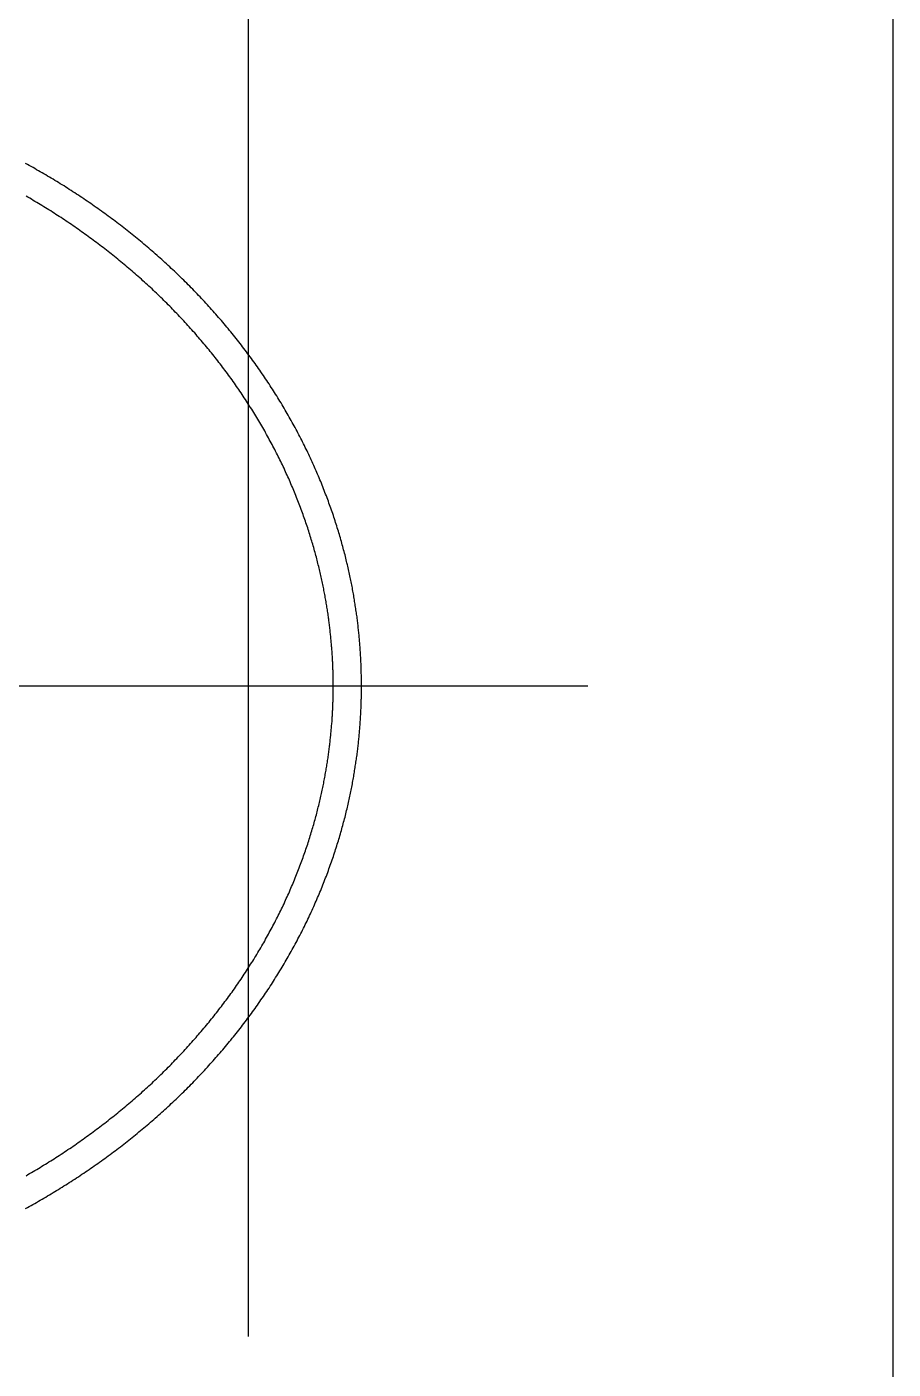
# Model space of a CAD drawing. Extents: x -46.7 to 49, y -47.1 to 16.5.
# Drawn here: x 41.37 to 49.03, y -6.04 to 5.83 of the extents above; entities that cross this region are included whole.
import ezdxf

# ---------------------------------------------------------------- set-up
doc = ezdxf.new("R2010")
doc.units = 0
doc.linetypes.add('CENTER', pattern=[50.8, 31.75, -6.35, 6.35, -6.35])
doc.linetypes.add('DASHED', pattern=[19.05, 12.7, -6.35])
doc.layers.get('0').update_dxf_attribs({"linetype": 'CONTINUOUS'})
doc.layers.add('CENTER', color=1, linetype='CENTER')

msp = doc.modelspace()

# ---------------------------------------------------------------- linework, layer by layer
at = {"color": 3, "linetype": 'DASHED'}
msp.add_line((43.332, -24.8), (43.332, 8.2), dxfattribs=at)
at = {"color": 7, "linetype": 'CONTINUOUS'}
msp.add_line((49.032, -8), (49.032, 8), dxfattribs=at)
at = {"color": 7}
for points in [[(44.332, 0, 0), (44.332, 0.011, 0), (44.332, 0.022, 0), (44.332, 0.033, 0), (44.331, 0.044, 0), (44.331, 0.055, 0), (44.331, 0.066, 0), (44.331, 0.077, 0), (44.331, 0.088, 0), (44.331, 0.099, 0), (44.33, 0.11, 0), (44.33, 0.121, 0), (44.33, 0.132, 0), (44.33, 0.143, 0), (44.329, 0.154, 0), (44.329, 0.166, 0), (44.328, 0.177, 0), (44.328, 0.188, 0), (44.328, 0.199, 0), (44.327, 0.21, 0), (44.327, 0.222, 0), (44.326, 0.233, 0), (44.325, 0.244, 0), (44.325, 0.256, 0), (44.324, 0.267, 0), (44.324, 0.278, 0), (44.323, 0.29, 0), (44.322, 0.301, 0), (44.321, 0.313, 0), (44.321, 0.324, 0), (44.32, 0.336, 0), (44.319, 0.347, 0), (44.318, 0.359, 0), (44.317, 0.37, 0), (44.316, 0.382, 0), (44.315, 0.394, 0), (44.314, 0.405, 0), (44.313, 0.417, 0), (44.312, 0.429, 0), (44.311, 0.441, 0), (44.31, 0.453, 0), (44.309, 0.464, 0), (44.307, 0.476, 0), (44.306, 0.488, 0), (44.305, 0.5, 0), (44.303, 0.512, 0), (44.302, 0.524, 0), (44.301, 0.536, 0), (44.299, 0.548, 0), (44.298, 0.561, 0), (44.296, 0.573, 0), (44.295, 0.585, 0), (44.293, 0.597, 0), (44.292, 0.61, 0), (44.29, 0.622, 0), (44.288, 0.634, 0), (44.287, 0.647, 0), (44.285, 0.659, 0), (44.283, 0.672, 0), (44.281, 0.684, 0), (44.279, 0.697, 0), (44.277, 0.71, 0), (44.275, 0.723, 0), (44.273, 0.735, 0), (44.271, 0.748, 0), (44.269, 0.761, 0), (44.267, 0.774, 0), (44.265, 0.787, 0), (44.263, 0.8, 0), (44.26, 0.813, 0), (44.258, 0.826, 0), (44.256, 0.839, 0), (44.253, 0.853, 0), (44.251, 0.866, 0), (44.248, 0.879, 0), (44.245, 0.893, 0), (44.243, 0.906, 0), (44.24, 0.92, 0), (44.237, 0.933, 0), (44.235, 0.947, 0), (44.232, 0.96, 0), (44.229, 0.974, 0), (44.226, 0.988, 0), (44.223, 1.002, 0), (44.22, 1.016, 0), (44.217, 1.03, 0), (44.214, 1.044, 0), (44.21, 1.058, 0), (44.207, 1.072, 0), (44.203, 1.087, 0), (44.2, 1.101, 0), (44.197, 1.115, 0), (44.193, 1.13, 0), (44.189, 1.144, 0), (44.186, 1.159, 0), (44.182, 1.174, 0), (44.178, 1.188, 0), (44.174, 1.203, 0), (44.17, 1.218, 0), (44.166, 1.233, 0), (44.162, 1.248, 0), (44.158, 1.262, 0), (44.154, 1.277, 0), (44.15, 1.292, 0), (44.145, 1.308, 0), (44.141, 1.323, 0), (44.136, 1.338, 0), (44.132, 1.353, 0), (44.127, 1.368, 0), (44.123, 1.384, 0), (44.118, 1.399, 0), (44.113, 1.414, 0), (44.108, 1.43, 0), (44.103, 1.445, 0), (44.098, 1.46, 0), (44.093, 1.476, 0), (44.088, 1.491, 0), (44.083, 1.507, 0), (44.078, 1.523, 0), (44.072, 1.538, 0), (44.067, 1.554, 0), (44.061, 1.57, 0), (44.056, 1.585, 0), (44.05, 1.601, 0), (44.044, 1.617, 0), (44.039, 1.632, 0), (44.033, 1.648, 0), (44.027, 1.664, 0), (44.021, 1.68, 0), (44.015, 1.696, 0), (44.009, 1.711, 0), (44.003, 1.727, 0), (43.996, 1.743, 0), (43.99, 1.759, 0), (43.984, 1.775, 0), (43.977, 1.791, 0), (43.971, 1.807, 0), (43.964, 1.823, 0), (43.958, 1.839, 0), (43.951, 1.855, 0), (43.944, 1.871, 0), (43.937, 1.886, 0), (43.931, 1.902, 0), (43.923, 1.918, 0), (43.916, 1.934, 0), (43.909, 1.95, 0), (43.902, 1.966, 0), (43.895, 1.982, 0), (43.888, 1.998, 0), (43.88, 2.014, 0), (43.873, 2.03, 0), (43.865, 2.046, 0), (43.858, 2.062, 0), (43.85, 2.078, 0), (43.842, 2.093, 0), (43.835, 2.109, 0), (43.827, 2.125, 0), (43.819, 2.141, 0), (43.811, 2.157, 0), (43.803, 2.173, 0), (43.795, 2.188, 0), (43.787, 2.204, 0), (43.779, 2.22, 0), (43.77, 2.236, 0), (43.762, 2.252, 0), (43.754, 2.267, 0), (43.745, 2.283, 0), (43.737, 2.299, 0), (43.728, 2.314, 0), (43.719, 2.33, 0), (43.711, 2.346, 0), (43.702, 2.361, 0), (43.693, 2.377, 0), (43.684, 2.393, 0), (43.675, 2.408, 0), (43.666, 2.424, 0), (43.657, 2.439, 0), (43.648, 2.455, 0), (43.639, 2.47, 0), (43.63, 2.486, 0), (43.621, 2.501, 0), (43.611, 2.517, 0), (43.602, 2.532, 0), (43.593, 2.547, 0), (43.583, 2.563, 0), (43.573, 2.578, 0), (43.564, 2.593, 0), (43.554, 2.609, 0), (43.544, 2.624, 0), (43.534, 2.639, 0), (43.525, 2.654, 0), (43.515, 2.67, 0), (43.505, 2.685, 0), (43.495, 2.7, 0), (43.484, 2.715, 0), (43.474, 2.73, 0), (43.464, 2.745, 0), (43.454, 2.76, 0), (43.443, 2.775, 0), (43.433, 2.79, 0), (43.422, 2.805, 0), (43.412, 2.82, 0), (43.401, 2.835, 0), (43.391, 2.85, 0), (43.38, 2.865, 0), (43.369, 2.88, 0), (43.358, 2.895, 0), (43.347, 2.91, 0), (43.337, 2.925, 0), (43.325, 2.939, 0), (43.314, 2.954, 0), (43.303, 2.969, 0), (43.292, 2.983, 0), (43.281, 2.998, 0), (43.27, 3.013, 0), (43.258, 3.027, 0), (43.247, 3.042, 0), (43.235, 3.057, 0), (43.224, 3.071, 0), (43.212, 3.086, 0), (43.201, 3.1, 0), (43.189, 3.114, 0), (43.177, 3.129, 0), (43.166, 3.143, 0), (43.154, 3.158, 0), (43.142, 3.172, 0), (43.13, 3.186, 0), (43.118, 3.2, 0), (43.106, 3.215, 0), (43.094, 3.229, 0), (43.081, 3.243, 0), (43.069, 3.257, 0), (43.057, 3.271, 0), (43.045, 3.285, 0), (43.032, 3.299, 0), (43.02, 3.313, 0), (43.007, 3.327, 0), (42.995, 3.341, 0), (42.982, 3.355, 0), (42.969, 3.369, 0), (42.957, 3.383, 0), (42.944, 3.397, 0), (42.931, 3.41, 0), (42.918, 3.424, 0), (42.905, 3.438, 0), (42.892, 3.452, 0), (42.879, 3.465, 0), (42.866, 3.479, 0), (42.853, 3.492, 0), (42.84, 3.506, 0), (42.827, 3.519, 0), (42.813, 3.533, 0), (42.8, 3.546, 0), (42.787, 3.56, 0), (42.773, 3.573, 0), (42.76, 3.586, 0), (42.746, 3.599, 0), (42.733, 3.613, 0), (42.719, 3.626, 0), (42.706, 3.639, 0), (42.692, 3.652, 0), (42.678, 3.665, 0), (42.664, 3.678, 0), (42.65, 3.691, 0), (42.636, 3.704, 0), (42.623, 3.717, 0), (42.608, 3.73, 0), (42.594, 3.743, 0), (42.58, 3.755, 0), (42.566, 3.768, 0), (42.552, 3.781, 0), (42.538, 3.794, 0), (42.524, 3.806, 0), (42.509, 3.819, 0), (42.495, 3.831, 0), (42.481, 3.844, 0), (42.466, 3.856, 0), (42.452, 3.869, 0), (42.437, 3.881, 0), (42.423, 3.893, 0), (42.408, 3.906, 0), (42.394, 3.918, 0), (42.379, 3.93, 0), (42.364, 3.942, 0), (42.349, 3.954, 0), (42.335, 3.966, 0), (42.32, 3.978, 0), (42.305, 3.99, 0), (42.29, 4.002, 0), (42.275, 4.014, 0), (42.26, 4.026, 0), (42.245, 4.037, 0), (42.23, 4.049, 0), (42.215, 4.061, 0), (42.2, 4.073, 0), (42.185, 4.084, 0), (42.17, 4.096, 0), (42.155, 4.107, 0), (42.139, 4.119, 0), (42.124, 4.13, 0), (42.109, 4.141, 0), (42.093, 4.153, 0), (42.078, 4.164, 0), (42.063, 4.175, 0), (42.047, 4.186, 0), (42.032, 4.197, 0), (42.017, 4.208, 0), (42.001, 4.219, 0), (41.986, 4.23, 0), (41.97, 4.241, 0), (41.954, 4.252, 0), (41.939, 4.263, 0), (41.923, 4.274, 0), (41.907, 4.284, 0), (41.892, 4.295, 0), (41.876, 4.306, 0), (41.86, 4.316, 0), (41.844, 4.327, 0), (41.829, 4.337, 0), (41.813, 4.348, 0), (41.797, 4.358, 0), (41.781, 4.368, 0), (41.765, 4.379, 0), (41.749, 4.389, 0), (41.733, 4.399, 0), (41.718, 4.409, 0), (41.702, 4.419, 0), (41.685, 4.429, 0), (41.669, 4.439, 0), (41.654, 4.449, 0), (41.638, 4.459, 0), (41.621, 4.468, 0), (41.605, 4.478, 0), (41.589, 4.488, 0), (41.573, 4.497, 0), (41.557, 4.507, 0), (41.541, 4.517, 0), (41.525, 4.526, 0), (41.509, 4.535, 0), (41.492, 4.545, 0), (41.476, 4.554, 0), (41.46, 4.563, 0), (41.444, 4.573, 0), (41.428, 4.582, 0), (41.411, 4.591, 0), (41.395, 4.6, 0), (41.379, 4.609, 0), (41.362, 4.618, 0)], [(44.082, 0, 0), (44.082, 0.01, 0), (44.082, 0.021, 0), (44.082, 0.031, 0), (44.081, 0.041, 0), (44.081, 0.052, 0), (44.081, 0.062, 0), (44.081, 0.073, 0), (44.081, 0.083, 0), (44.081, 0.094, 0), (44.081, 0.104, 0), (44.08, 0.115, 0), (44.08, 0.125, 0), (44.08, 0.136, 0), (44.079, 0.146, 0), (44.079, 0.157, 0), (44.079, 0.167, 0), (44.078, 0.178, 0), (44.078, 0.188, 0), (44.077, 0.199, 0), (44.077, 0.21, 0), (44.076, 0.22, 0), (44.076, 0.231, 0), (44.075, 0.242, 0), (44.075, 0.253, 0), (44.074, 0.263, 0), (44.073, 0.274, 0), (44.073, 0.285, 0), (44.072, 0.296, 0), (44.071, 0.307, 0), (44.07, 0.318, 0), (44.069, 0.329, 0), (44.069, 0.34, 0), (44.068, 0.35, 0), (44.067, 0.362, 0), (44.066, 0.373, 0), (44.065, 0.384, 0), (44.064, 0.395, 0), (44.063, 0.406, 0), (44.062, 0.417, 0), (44.061, 0.428, 0), (44.06, 0.439, 0), (44.059, 0.451, 0), (44.057, 0.462, 0), (44.056, 0.473, 0), (44.055, 0.485, 0), (44.054, 0.496, 0), (44.052, 0.508, 0), (44.051, 0.519, 0), (44.05, 0.531, 0), (44.048, 0.542, 0), (44.047, 0.554, 0), (44.045, 0.565, 0), (44.044, 0.577, 0), (44.042, 0.589, 0), (44.041, 0.6, 0), (44.039, 0.612, 0), (44.037, 0.624, 0), (44.036, 0.636, 0), (44.034, 0.648, 0), (44.032, 0.66, 0), (44.03, 0.672, 0), (44.028, 0.684, 0), (44.026, 0.696, 0), (44.025, 0.708, 0), (44.023, 0.72, 0), (44.02, 0.732, 0), (44.018, 0.745, 0), (44.016, 0.757, 0), (44.014, 0.769, 0), (44.012, 0.782, 0), (44.01, 0.794, 0), (44.007, 0.807, 0), (44.005, 0.82, 0), (44.003, 0.832, 0), (44, 0.845, 0), (43.998, 0.858, 0), (43.995, 0.87, 0), (43.992, 0.883, 0), (43.99, 0.896, 0), (43.987, 0.909, 0), (43.984, 0.922, 0), (43.982, 0.935, 0), (43.979, 0.949, 0), (43.976, 0.962, 0), (43.973, 0.975, 0), (43.97, 0.988, 0), (43.967, 1.002, 0), (43.964, 1.015, 0), (43.96, 1.029, 0), (43.957, 1.042, 0), (43.954, 1.056, 0), (43.95, 1.07, 0), (43.947, 1.083, 0), (43.944, 1.097, 0), (43.94, 1.111, 0), (43.936, 1.125, 0), (43.933, 1.139, 0), (43.929, 1.153, 0), (43.925, 1.167, 0), (43.921, 1.181, 0), (43.917, 1.195, 0), (43.913, 1.21, 0), (43.909, 1.224, 0), (43.905, 1.238, 0), (43.901, 1.252, 0), (43.897, 1.267, 0), (43.892, 1.281, 0), (43.888, 1.296, 0), (43.884, 1.31, 0), (43.879, 1.325, 0), (43.875, 1.339, 0), (43.87, 1.354, 0), (43.865, 1.368, 0), (43.861, 1.383, 0), (43.856, 1.398, 0), (43.851, 1.413, 0), (43.846, 1.427, 0), (43.841, 1.442, 0), (43.836, 1.457, 0), (43.831, 1.472, 0), (43.825, 1.487, 0), (43.82, 1.501, 0), (43.815, 1.516, 0), (43.809, 1.531, 0), (43.804, 1.546, 0), (43.798, 1.561, 0), (43.793, 1.576, 0), (43.787, 1.591, 0), (43.782, 1.606, 0), (43.776, 1.621, 0), (43.77, 1.636, 0), (43.764, 1.651, 0), (43.758, 1.666, 0), (43.752, 1.682, 0), (43.746, 1.697, 0), (43.74, 1.712, 0), (43.733, 1.727, 0), (43.727, 1.742, 0), (43.721, 1.757, 0), (43.714, 1.772, 0), (43.708, 1.787, 0), (43.701, 1.803, 0), (43.695, 1.818, 0), (43.688, 1.833, 0), (43.681, 1.848, 0), (43.674, 1.863, 0), (43.667, 1.878, 0), (43.661, 1.893, 0), (43.654, 1.908, 0), (43.647, 1.924, 0), (43.639, 1.939, 0), (43.632, 1.954, 0), (43.625, 1.969, 0), (43.618, 1.984, 0), (43.61, 1.999, 0), (43.603, 2.014, 0), (43.595, 2.029, 0), (43.588, 2.044, 0), (43.58, 2.059, 0), (43.572, 2.074, 0), (43.565, 2.089, 0), (43.557, 2.104, 0), (43.549, 2.119, 0), (43.541, 2.134, 0), (43.533, 2.149, 0), (43.525, 2.164, 0), (43.517, 2.179, 0), (43.509, 2.194, 0), (43.501, 2.209, 0), (43.492, 2.224, 0), (43.484, 2.239, 0), (43.476, 2.254, 0), (43.467, 2.269, 0), (43.459, 2.283, 0), (43.45, 2.298, 0), (43.442, 2.313, 0), (43.433, 2.328, 0), (43.424, 2.343, 0), (43.416, 2.357, 0), (43.407, 2.372, 0), (43.398, 2.387, 0), (43.389, 2.401, 0), (43.38, 2.416, 0), (43.371, 2.431, 0), (43.362, 2.445, 0), (43.352, 2.46, 0), (43.343, 2.474, 0), (43.334, 2.489, 0), (43.325, 2.503, 0), (43.315, 2.518, 0), (43.306, 2.532, 0), (43.296, 2.547, 0), (43.286, 2.561, 0), (43.277, 2.576, 0), (43.267, 2.59, 0), (43.257, 2.605, 0), (43.248, 2.619, 0), (43.238, 2.633, 0), (43.228, 2.648, 0), (43.218, 2.662, 0), (43.208, 2.676, 0), (43.197, 2.691, 0), (43.187, 2.705, 0), (43.177, 2.719, 0), (43.167, 2.733, 0), (43.157, 2.747, 0), (43.146, 2.761, 0), (43.136, 2.776, 0), (43.125, 2.79, 0), (43.115, 2.804, 0), (43.104, 2.818, 0), (43.093, 2.832, 0), (43.083, 2.846, 0), (43.072, 2.86, 0), (43.061, 2.874, 0), (43.05, 2.888, 0), (43.039, 2.902, 0), (43.028, 2.915, 0), (43.017, 2.929, 0), (43.006, 2.943, 0), (42.995, 2.957, 0), (42.984, 2.971, 0), (42.972, 2.984, 0), (42.961, 2.998, 0), (42.95, 3.012, 0), (42.938, 3.025, 0), (42.927, 3.039, 0), (42.915, 3.053, 0), (42.904, 3.066, 0), (42.892, 3.08, 0), (42.88, 3.093, 0), (42.869, 3.107, 0), (42.857, 3.12, 0), (42.845, 3.134, 0), (42.833, 3.147, 0), (42.821, 3.16, 0), (42.809, 3.174, 0), (42.797, 3.187, 0), (42.785, 3.2, 0), (42.773, 3.213, 0), (42.761, 3.227, 0), (42.748, 3.24, 0), (42.736, 3.253, 0), (42.724, 3.266, 0), (42.711, 3.279, 0), (42.699, 3.292, 0), (42.686, 3.305, 0), (42.674, 3.318, 0), (42.661, 3.331, 0), (42.649, 3.344, 0), (42.636, 3.357, 0), (42.623, 3.37, 0), (42.61, 3.383, 0), (42.597, 3.395, 0), (42.584, 3.408, 0), (42.572, 3.421, 0), (42.559, 3.433, 0), (42.545, 3.446, 0), (42.532, 3.459, 0), (42.519, 3.471, 0), (42.506, 3.484, 0), (42.493, 3.496, 0), (42.48, 3.509, 0), (42.466, 3.521, 0), (42.453, 3.533, 0), (42.44, 3.546, 0), (42.426, 3.558, 0), (42.413, 3.57, 0), (42.399, 3.582, 0), (42.386, 3.595, 0), (42.372, 3.607, 0), (42.358, 3.619, 0), (42.344, 3.631, 0), (42.331, 3.643, 0), (42.317, 3.655, 0), (42.303, 3.667, 0), (42.289, 3.679, 0), (42.275, 3.69, 0), (42.261, 3.702, 0), (42.247, 3.714, 0), (42.233, 3.726, 0), (42.219, 3.737, 0), (42.205, 3.749, 0), (42.191, 3.761, 0), (42.177, 3.772, 0), (42.163, 3.784, 0), (42.148, 3.795, 0), (42.134, 3.807, 0), (42.12, 3.818, 0), (42.106, 3.829, 0), (42.091, 3.841, 0), (42.077, 3.852, 0), (42.062, 3.863, 0), (42.048, 3.874, 0), (42.033, 3.885, 0), (42.019, 3.896, 0), (42.004, 3.908, 0), (41.99, 3.918, 0), (41.975, 3.929, 0), (41.96, 3.94, 0), (41.946, 3.951, 0), (41.931, 3.962, 0), (41.916, 3.973, 0), (41.901, 3.983, 0), (41.886, 3.994, 0), (41.871, 4.005, 0), (41.857, 4.015, 0), (41.842, 4.026, 0), (41.827, 4.036, 0), (41.812, 4.047, 0), (41.797, 4.057, 0), (41.782, 4.068, 0), (41.767, 4.078, 0), (41.752, 4.088, 0), (41.736, 4.098, 0), (41.721, 4.108, 0), (41.706, 4.119, 0), (41.691, 4.129, 0), (41.676, 4.139, 0), (41.66, 4.149, 0), (41.645, 4.158, 0), (41.63, 4.168, 0), (41.615, 4.178, 0), (41.599, 4.188, 0), (41.584, 4.198, 0), (41.569, 4.207, 0), (41.553, 4.217, 0), (41.538, 4.226, 0), (41.523, 4.236, 0), (41.507, 4.245, 0), (41.492, 4.255, 0), (41.476, 4.264, 0), (41.461, 4.273, 0), (41.445, 4.283, 0), (41.43, 4.292, 0), (41.414, 4.301, 0), (41.399, 4.31, 0), (41.383, 4.319, 0), (41.367, 4.328, 0)], [(41.362, -4.618, 0), (41.379, -4.609, 0), (41.395, -4.6, 0), (41.411, -4.591, 0), (41.427, -4.582, 0), (41.444, -4.573, 0), (41.46, -4.564, 0), (41.476, -4.554, 0), (41.492, -4.545, 0), (41.508, -4.536, 0), (41.525, -4.526, 0), (41.541, -4.517, 0), (41.557, -4.507, 0), (41.573, -4.498, 0), (41.589, -4.488, 0), (41.605, -4.478, 0), (41.621, -4.469, 0), (41.637, -4.459, 0), (41.653, -4.449, 0), (41.669, -4.439, 0), (41.685, -4.429, 0), (41.701, -4.419, 0), (41.717, -4.409, 0), (41.733, -4.399, 0), (41.749, -4.389, 0), (41.765, -4.379, 0), (41.781, -4.368, 0), (41.797, -4.358, 0), (41.813, -4.348, 0), (41.829, -4.337, 0), (41.844, -4.327, 0), (41.86, -4.316, 0), (41.876, -4.306, 0), (41.892, -4.295, 0), (41.907, -4.284, 0), (41.923, -4.274, 0), (41.939, -4.263, 0), (41.954, -4.252, 0), (41.97, -4.241, 0), (41.985, -4.23, 0), (42.001, -4.219, 0), (42.016, -4.208, 0), (42.032, -4.197, 0), (42.047, -4.186, 0), (42.063, -4.175, 0), (42.078, -4.164, 0), (42.093, -4.153, 0), (42.109, -4.141, 0), (42.124, -4.13, 0), (42.139, -4.118, 0), (42.155, -4.107, 0), (42.17, -4.096, 0), (42.185, -4.084, 0), (42.2, -4.072, 0), (42.215, -4.061, 0), (42.23, -4.049, 0), (42.245, -4.037, 0), (42.26, -4.026, 0), (42.275, -4.014, 0), (42.29, -4.002, 0), (42.305, -3.99, 0), (42.32, -3.978, 0), (42.335, -3.966, 0), (42.349, -3.954, 0), (42.364, -3.942, 0), (42.379, -3.93, 0), (42.394, -3.918, 0), (42.408, -3.905, 0), (42.423, -3.893, 0), (42.437, -3.881, 0), (42.452, -3.869, 0), (42.466, -3.856, 0), (42.481, -3.844, 0), (42.495, -3.831, 0), (42.509, -3.819, 0), (42.524, -3.806, 0), (42.538, -3.794, 0), (42.552, -3.781, 0), (42.566, -3.768, 0), (42.58, -3.755, 0), (42.594, -3.743, 0), (42.608, -3.73, 0), (42.623, -3.717, 0), (42.636, -3.704, 0), (42.65, -3.691, 0), (42.664, -3.678, 0), (42.678, -3.665, 0), (42.692, -3.652, 0), (42.706, -3.639, 0), (42.719, -3.626, 0), (42.733, -3.613, 0), (42.746, -3.599, 0), (42.76, -3.586, 0), (42.773, -3.573, 0), (42.787, -3.56, 0), (42.8, -3.546, 0), (42.813, -3.533, 0), (42.827, -3.519, 0), (42.84, -3.506, 0), (42.853, -3.492, 0), (42.866, -3.479, 0), (42.879, -3.465, 0), (42.892, -3.452, 0), (42.905, -3.438, 0), (42.918, -3.424, 0), (42.931, -3.41, 0), (42.944, -3.397, 0), (42.957, -3.383, 0), (42.969, -3.369, 0), (42.982, -3.355, 0), (42.995, -3.341, 0), (43.007, -3.327, 0), (43.02, -3.313, 0), (43.032, -3.299, 0), (43.044, -3.285, 0), (43.057, -3.271, 0), (43.069, -3.257, 0), (43.081, -3.243, 0), (43.093, -3.229, 0), (43.106, -3.215, 0), (43.118, -3.2, 0), (43.13, -3.186, 0), (43.142, -3.172, 0), (43.154, -3.158, 0), (43.166, -3.143, 0), (43.177, -3.129, 0), (43.189, -3.114, 0), (43.201, -3.1, 0), (43.212, -3.085, 0), (43.224, -3.071, 0), (43.235, -3.056, 0), (43.247, -3.042, 0), (43.258, -3.027, 0), (43.27, -3.013, 0), (43.281, -2.998, 0), (43.292, -2.983, 0), (43.303, -2.969, 0), (43.315, -2.954, 0), (43.325, -2.939, 0), (43.337, -2.924, 0), (43.347, -2.91, 0), (43.358, -2.895, 0), (43.369, -2.88, 0), (43.38, -2.865, 0), (43.391, -2.85, 0), (43.401, -2.835, 0), (43.412, -2.82, 0), (43.422, -2.805, 0), (43.433, -2.79, 0), (43.443, -2.775, 0), (43.454, -2.76, 0), (43.464, -2.745, 0), (43.474, -2.73, 0), (43.484, -2.715, 0), (43.495, -2.7, 0), (43.505, -2.685, 0), (43.515, -2.67, 0), (43.525, -2.654, 0), (43.535, -2.639, 0), (43.544, -2.624, 0), (43.554, -2.609, 0), (43.564, -2.593, 0), (43.573, -2.578, 0), (43.583, -2.563, 0), (43.593, -2.547, 0), (43.602, -2.532, 0), (43.611, -2.517, 0), (43.621, -2.501, 0), (43.63, -2.486, 0), (43.639, -2.47, 0), (43.648, -2.455, 0), (43.657, -2.439, 0), (43.666, -2.424, 0), (43.675, -2.408, 0), (43.684, -2.393, 0), (43.693, -2.377, 0), (43.702, -2.361, 0), (43.711, -2.346, 0), (43.719, -2.33, 0), (43.728, -2.314, 0), (43.737, -2.299, 0), (43.745, -2.283, 0), (43.754, -2.267, 0), (43.762, -2.252, 0), (43.77, -2.236, 0), (43.779, -2.22, 0), (43.787, -2.204, 0), (43.795, -2.189, 0), (43.803, -2.173, 0), (43.811, -2.157, 0), (43.819, -2.141, 0), (43.827, -2.125, 0), (43.835, -2.109, 0), (43.842, -2.093, 0), (43.85, -2.078, 0), (43.858, -2.062, 0), (43.865, -2.046, 0), (43.873, -2.03, 0), (43.88, -2.014, 0), (43.888, -1.998, 0), (43.895, -1.982, 0), (43.902, -1.966, 0), (43.909, -1.95, 0), (43.916, -1.934, 0), (43.923, -1.918, 0), (43.931, -1.902, 0), (43.937, -1.886, 0), (43.944, -1.87, 0), (43.951, -1.855, 0), (43.958, -1.839, 0), (43.964, -1.823, 0), (43.971, -1.807, 0), (43.977, -1.791, 0), (43.984, -1.775, 0), (43.99, -1.759, 0), (43.996, -1.743, 0), (44.003, -1.727, 0), (44.009, -1.711, 0), (44.015, -1.696, 0), (44.021, -1.68, 0), (44.027, -1.664, 0), (44.033, -1.648, 0), (44.039, -1.632, 0), (44.044, -1.617, 0), (44.05, -1.601, 0), (44.056, -1.585, 0), (44.061, -1.57, 0), (44.067, -1.554, 0), (44.072, -1.538, 0), (44.078, -1.523, 0), (44.083, -1.507, 0), (44.088, -1.491, 0), (44.093, -1.476, 0), (44.098, -1.46, 0), (44.103, -1.445, 0), (44.108, -1.43, 0), (44.113, -1.414, 0), (44.118, -1.399, 0), (44.123, -1.383, 0), (44.127, -1.368, 0), (44.132, -1.353, 0), (44.136, -1.338, 0), (44.141, -1.323, 0), (44.145, -1.307, 0), (44.15, -1.292, 0), (44.154, -1.277, 0), (44.158, -1.262, 0), (44.162, -1.247, 0), (44.166, -1.233, 0), (44.17, -1.218, 0), (44.174, -1.203, 0), (44.178, -1.188, 0), (44.182, -1.173, 0), (44.186, -1.159, 0), (44.189, -1.144, 0), (44.193, -1.13, 0), (44.197, -1.115, 0), (44.2, -1.101, 0), (44.204, -1.087, 0), (44.207, -1.072, 0), (44.21, -1.058, 0), (44.214, -1.044, 0), (44.217, -1.03, 0), (44.22, -1.016, 0), (44.223, -1.002, 0), (44.226, -0.988, 0), (44.229, -0.974, 0), (44.232, -0.961, 0), (44.235, -0.947, 0), (44.237, -0.933, 0), (44.24, -0.92, 0), (44.243, -0.906, 0), (44.245, -0.893, 0), (44.248, -0.879, 0), (44.251, -0.866, 0), (44.253, -0.853, 0), (44.256, -0.839, 0), (44.258, -0.826, 0), (44.26, -0.813, 0), (44.263, -0.8, 0), (44.265, -0.787, 0), (44.267, -0.774, 0), (44.269, -0.761, 0), (44.271, -0.748, 0), (44.273, -0.735, 0), (44.275, -0.722, 0), (44.277, -0.71, 0), (44.279, -0.697, 0), (44.281, -0.684, 0), (44.283, -0.672, 0), (44.285, -0.659, 0), (44.287, -0.647, 0), (44.288, -0.634, 0), (44.29, -0.622, 0), (44.292, -0.61, 0), (44.293, -0.597, 0), (44.295, -0.585, 0), (44.296, -0.573, 0), (44.298, -0.561, 0), (44.299, -0.548, 0), (44.301, -0.536, 0), (44.302, -0.524, 0), (44.304, -0.512, 0), (44.305, -0.5, 0), (44.306, -0.488, 0), (44.307, -0.476, 0), (44.309, -0.464, 0), (44.31, -0.452, 0), (44.311, -0.441, 0), (44.312, -0.429, 0), (44.313, -0.417, 0), (44.314, -0.405, 0), (44.315, -0.394, 0), (44.316, -0.382, 0), (44.317, -0.37, 0), (44.318, -0.359, 0), (44.319, -0.347, 0), (44.32, -0.336, 0), (44.321, -0.324, 0), (44.321, -0.313, 0), (44.322, -0.301, 0), (44.323, -0.29, 0), (44.324, -0.278, 0), (44.324, -0.267, 0), (44.325, -0.256, 0), (44.325, -0.244, 0), (44.326, -0.233, 0), (44.327, -0.222, 0), (44.327, -0.21, 0), (44.328, -0.199, 0), (44.328, -0.188, 0), (44.328, -0.177, 0), (44.329, -0.165, 0), (44.329, -0.154, 0), (44.33, -0.143, 0), (44.33, -0.132, 0), (44.33, -0.121, 0), (44.331, -0.11, 0), (44.331, -0.099, 0), (44.331, -0.088, 0), (44.331, -0.077, 0), (44.331, -0.066, 0), (44.331, -0.055, 0), (44.331, -0.044, 0), (44.332, -0.033, 0), (44.332, -0.022, 0), (44.332, -0.011, 0), (44.332, 0, 0)], [(41.367, -4.328, 0), (41.383, -4.319, 0), (41.398, -4.31, 0), (41.414, -4.301, 0), (41.429, -4.292, 0), (41.445, -4.283, 0), (41.461, -4.274, 0), (41.476, -4.264, 0), (41.492, -4.255, 0), (41.507, -4.245, 0), (41.522, -4.236, 0), (41.538, -4.226, 0), (41.553, -4.217, 0), (41.569, -4.207, 0), (41.584, -4.198, 0), (41.599, -4.188, 0), (41.615, -4.178, 0), (41.63, -4.168, 0), (41.645, -4.158, 0), (41.66, -4.149, 0), (41.676, -4.139, 0), (41.691, -4.129, 0), (41.706, -4.118, 0), (41.721, -4.108, 0), (41.736, -4.098, 0), (41.752, -4.088, 0), (41.767, -4.078, 0), (41.782, -4.067, 0), (41.797, -4.057, 0), (41.812, -4.047, 0), (41.827, -4.036, 0), (41.842, -4.026, 0), (41.856, -4.015, 0), (41.871, -4.005, 0), (41.886, -3.994, 0), (41.901, -3.983, 0), (41.916, -3.973, 0), (41.931, -3.962, 0), (41.945, -3.951, 0), (41.96, -3.94, 0), (41.975, -3.929, 0), (41.989, -3.918, 0), (42.004, -3.907, 0), (42.019, -3.896, 0), (42.033, -3.885, 0), (42.048, -3.874, 0), (42.062, -3.863, 0), (42.077, -3.852, 0), (42.091, -3.841, 0), (42.105, -3.829, 0), (42.12, -3.818, 0), (42.134, -3.807, 0), (42.148, -3.795, 0), (42.163, -3.784, 0), (42.177, -3.772, 0), (42.191, -3.761, 0), (42.205, -3.749, 0), (42.219, -3.737, 0), (42.233, -3.726, 0), (42.248, -3.714, 0), (42.261, -3.702, 0), (42.275, -3.69, 0), (42.289, -3.679, 0), (42.303, -3.667, 0), (42.317, -3.655, 0), (42.331, -3.643, 0), (42.344, -3.631, 0), (42.358, -3.619, 0), (42.372, -3.607, 0), (42.386, -3.595, 0), (42.399, -3.582, 0), (42.413, -3.57, 0), (42.426, -3.558, 0), (42.44, -3.546, 0), (42.453, -3.533, 0), (42.466, -3.521, 0), (42.48, -3.509, 0), (42.493, -3.496, 0), (42.506, -3.484, 0), (42.519, -3.471, 0), (42.532, -3.459, 0), (42.546, -3.446, 0), (42.559, -3.433, 0), (42.572, -3.421, 0), (42.584, -3.408, 0), (42.597, -3.395, 0), (42.61, -3.383, 0), (42.623, -3.37, 0), (42.636, -3.357, 0), (42.648, -3.344, 0), (42.661, -3.331, 0), (42.674, -3.318, 0), (42.686, -3.305, 0), (42.699, -3.292, 0), (42.711, -3.279, 0), (42.724, -3.266, 0), (42.736, -3.253, 0), (42.748, -3.24, 0), (42.761, -3.227, 0), (42.773, -3.213, 0), (42.785, -3.2, 0), (42.797, -3.187, 0), (42.809, -3.174, 0), (42.821, -3.16, 0), (42.833, -3.147, 0), (42.845, -3.134, 0), (42.857, -3.12, 0), (42.869, -3.107, 0), (42.88, -3.093, 0), (42.892, -3.08, 0), (42.904, -3.066, 0), (42.915, -3.053, 0), (42.927, -3.039, 0), (42.938, -3.025, 0), (42.95, -3.012, 0), (42.961, -2.998, 0), (42.972, -2.984, 0), (42.984, -2.971, 0), (42.995, -2.957, 0), (43.006, -2.943, 0), (43.017, -2.929, 0), (43.028, -2.915, 0), (43.039, -2.901, 0), (43.05, -2.888, 0), (43.061, -2.874, 0), (43.072, -2.86, 0), (43.083, -2.846, 0), (43.093, -2.832, 0), (43.104, -2.818, 0), (43.115, -2.804, 0), (43.125, -2.79, 0), (43.136, -2.776, 0), (43.146, -2.761, 0), (43.157, -2.747, 0), (43.167, -2.733, 0), (43.177, -2.719, 0), (43.188, -2.705, 0), (43.198, -2.69, 0), (43.208, -2.676, 0), (43.218, -2.662, 0), (43.228, -2.648, 0), (43.238, -2.633, 0), (43.248, -2.619, 0), (43.257, -2.605, 0), (43.267, -2.59, 0), (43.277, -2.576, 0), (43.286, -2.561, 0), (43.296, -2.547, 0), (43.306, -2.532, 0), (43.315, -2.518, 0), (43.325, -2.503, 0), (43.334, -2.489, 0), (43.343, -2.474, 0), (43.352, -2.46, 0), (43.362, -2.445, 0), (43.371, -2.431, 0), (43.38, -2.416, 0), (43.389, -2.401, 0), (43.398, -2.387, 0), (43.407, -2.372, 0), (43.416, -2.357, 0), (43.424, -2.342, 0), (43.433, -2.328, 0), (43.442, -2.313, 0), (43.45, -2.298, 0), (43.459, -2.283, 0), (43.467, -2.269, 0), (43.476, -2.254, 0), (43.484, -2.239, 0), (43.492, -2.224, 0), (43.501, -2.209, 0), (43.509, -2.194, 0), (43.517, -2.179, 0), (43.525, -2.164, 0), (43.533, -2.149, 0), (43.541, -2.134, 0), (43.549, -2.12, 0), (43.557, -2.105, 0), (43.565, -2.09, 0), (43.572, -2.075, 0), (43.58, -2.059, 0), (43.588, -2.044, 0), (43.595, -2.029, 0), (43.603, -2.014, 0), (43.61, -1.999, 0), (43.618, -1.984, 0), (43.625, -1.969, 0), (43.632, -1.954, 0), (43.639, -1.939, 0), (43.647, -1.924, 0), (43.654, -1.908, 0), (43.661, -1.893, 0), (43.667, -1.878, 0), (43.674, -1.863, 0), (43.681, -1.848, 0), (43.688, -1.833, 0), (43.695, -1.818, 0), (43.701, -1.802, 0), (43.708, -1.787, 0), (43.714, -1.772, 0), (43.721, -1.757, 0), (43.727, -1.742, 0), (43.733, -1.727, 0), (43.74, -1.712, 0), (43.746, -1.697, 0), (43.752, -1.681, 0), (43.758, -1.666, 0), (43.764, -1.651, 0), (43.77, -1.636, 0), (43.776, -1.621, 0), (43.782, -1.606, 0), (43.787, -1.591, 0), (43.793, -1.576, 0), (43.799, -1.561, 0), (43.804, -1.546, 0), (43.81, -1.531, 0), (43.815, -1.516, 0), (43.82, -1.501, 0), (43.826, -1.487, 0), (43.831, -1.472, 0), (43.836, -1.457, 0), (43.841, -1.442, 0), (43.846, -1.427, 0), (43.851, -1.413, 0), (43.856, -1.398, 0), (43.861, -1.383, 0), (43.865, -1.368, 0), (43.87, -1.354, 0), (43.875, -1.339, 0), (43.879, -1.325, 0), (43.884, -1.31, 0), (43.888, -1.296, 0), (43.892, -1.281, 0), (43.897, -1.267, 0), (43.901, -1.252, 0), (43.905, -1.238, 0), (43.909, -1.224, 0), (43.913, -1.209, 0), (43.917, -1.195, 0), (43.921, -1.181, 0), (43.925, -1.167, 0), (43.929, -1.153, 0), (43.933, -1.139, 0), (43.936, -1.125, 0), (43.94, -1.111, 0), (43.944, -1.097, 0), (43.947, -1.083, 0), (43.95, -1.07, 0), (43.954, -1.056, 0), (43.957, -1.042, 0), (43.96, -1.029, 0), (43.964, -1.015, 0), (43.967, -1.002, 0), (43.97, -0.988, 0), (43.973, -0.975, 0), (43.976, -0.962, 0), (43.979, -0.949, 0), (43.982, -0.935, 0), (43.984, -0.922, 0), (43.987, -0.909, 0), (43.99, -0.896, 0), (43.992, -0.883, 0), (43.995, -0.87, 0), (43.998, -0.858, 0), (44, -0.845, 0), (44.003, -0.832, 0), (44.005, -0.82, 0), (44.007, -0.807, 0), (44.01, -0.794, 0), (44.012, -0.782, 0), (44.014, -0.769, 0), (44.016, -0.757, 0), (44.018, -0.745, 0), (44.02, -0.732, 0), (44.023, -0.72, 0), (44.025, -0.708, 0), (44.026, -0.696, 0), (44.028, -0.684, 0), (44.03, -0.672, 0), (44.032, -0.66, 0), (44.034, -0.648, 0), (44.036, -0.636, 0), (44.037, -0.624, 0), (44.039, -0.612, 0), (44.041, -0.6, 0), (44.042, -0.589, 0), (44.044, -0.577, 0), (44.045, -0.565, 0), (44.047, -0.554, 0), (44.048, -0.542, 0), (44.05, -0.53, 0), (44.051, -0.519, 0), (44.053, -0.508, 0), (44.054, -0.496, 0), (44.055, -0.485, 0), (44.056, -0.473, 0), (44.058, -0.462, 0), (44.059, -0.451, 0), (44.06, -0.439, 0), (44.061, -0.428, 0), (44.062, -0.417, 0), (44.063, -0.406, 0), (44.064, -0.395, 0), (44.065, -0.384, 0), (44.066, -0.372, 0), (44.067, -0.361, 0), (44.068, -0.35, 0), (44.069, -0.339, 0), (44.07, -0.328, 0), (44.071, -0.318, 0), (44.071, -0.307, 0), (44.072, -0.296, 0), (44.073, -0.285, 0), (44.073, -0.274, 0), (44.074, -0.263, 0), (44.075, -0.253, 0), (44.075, -0.242, 0), (44.076, -0.231, 0), (44.076, -0.22, 0), (44.077, -0.21, 0), (44.077, -0.199, 0), (44.078, -0.188, 0), (44.078, -0.178, 0), (44.079, -0.167, 0), (44.079, -0.157, 0), (44.079, -0.146, 0), (44.08, -0.136, 0), (44.08, -0.125, 0), (44.08, -0.114, 0), (44.081, -0.104, 0), (44.081, -0.094, 0), (44.081, -0.083, 0), (44.081, -0.073, 0), (44.081, -0.062, 0), (44.081, -0.052, 0), (44.081, -0.041, 0), (44.082, -0.031, 0), (44.082, -0.021, 0), (44.082, -0.01, 0), (44.082, 0, 0)]]:
    msp.add_polyline3d(points, dxfattribs=at)
at = {"layer": 'CENTER', "color": 1, "linetype": 'CENTER'}
msp.add_line((29.332, 0), (46.332, 0), dxfattribs=at)

doc.saveas('drawing.dxf')
